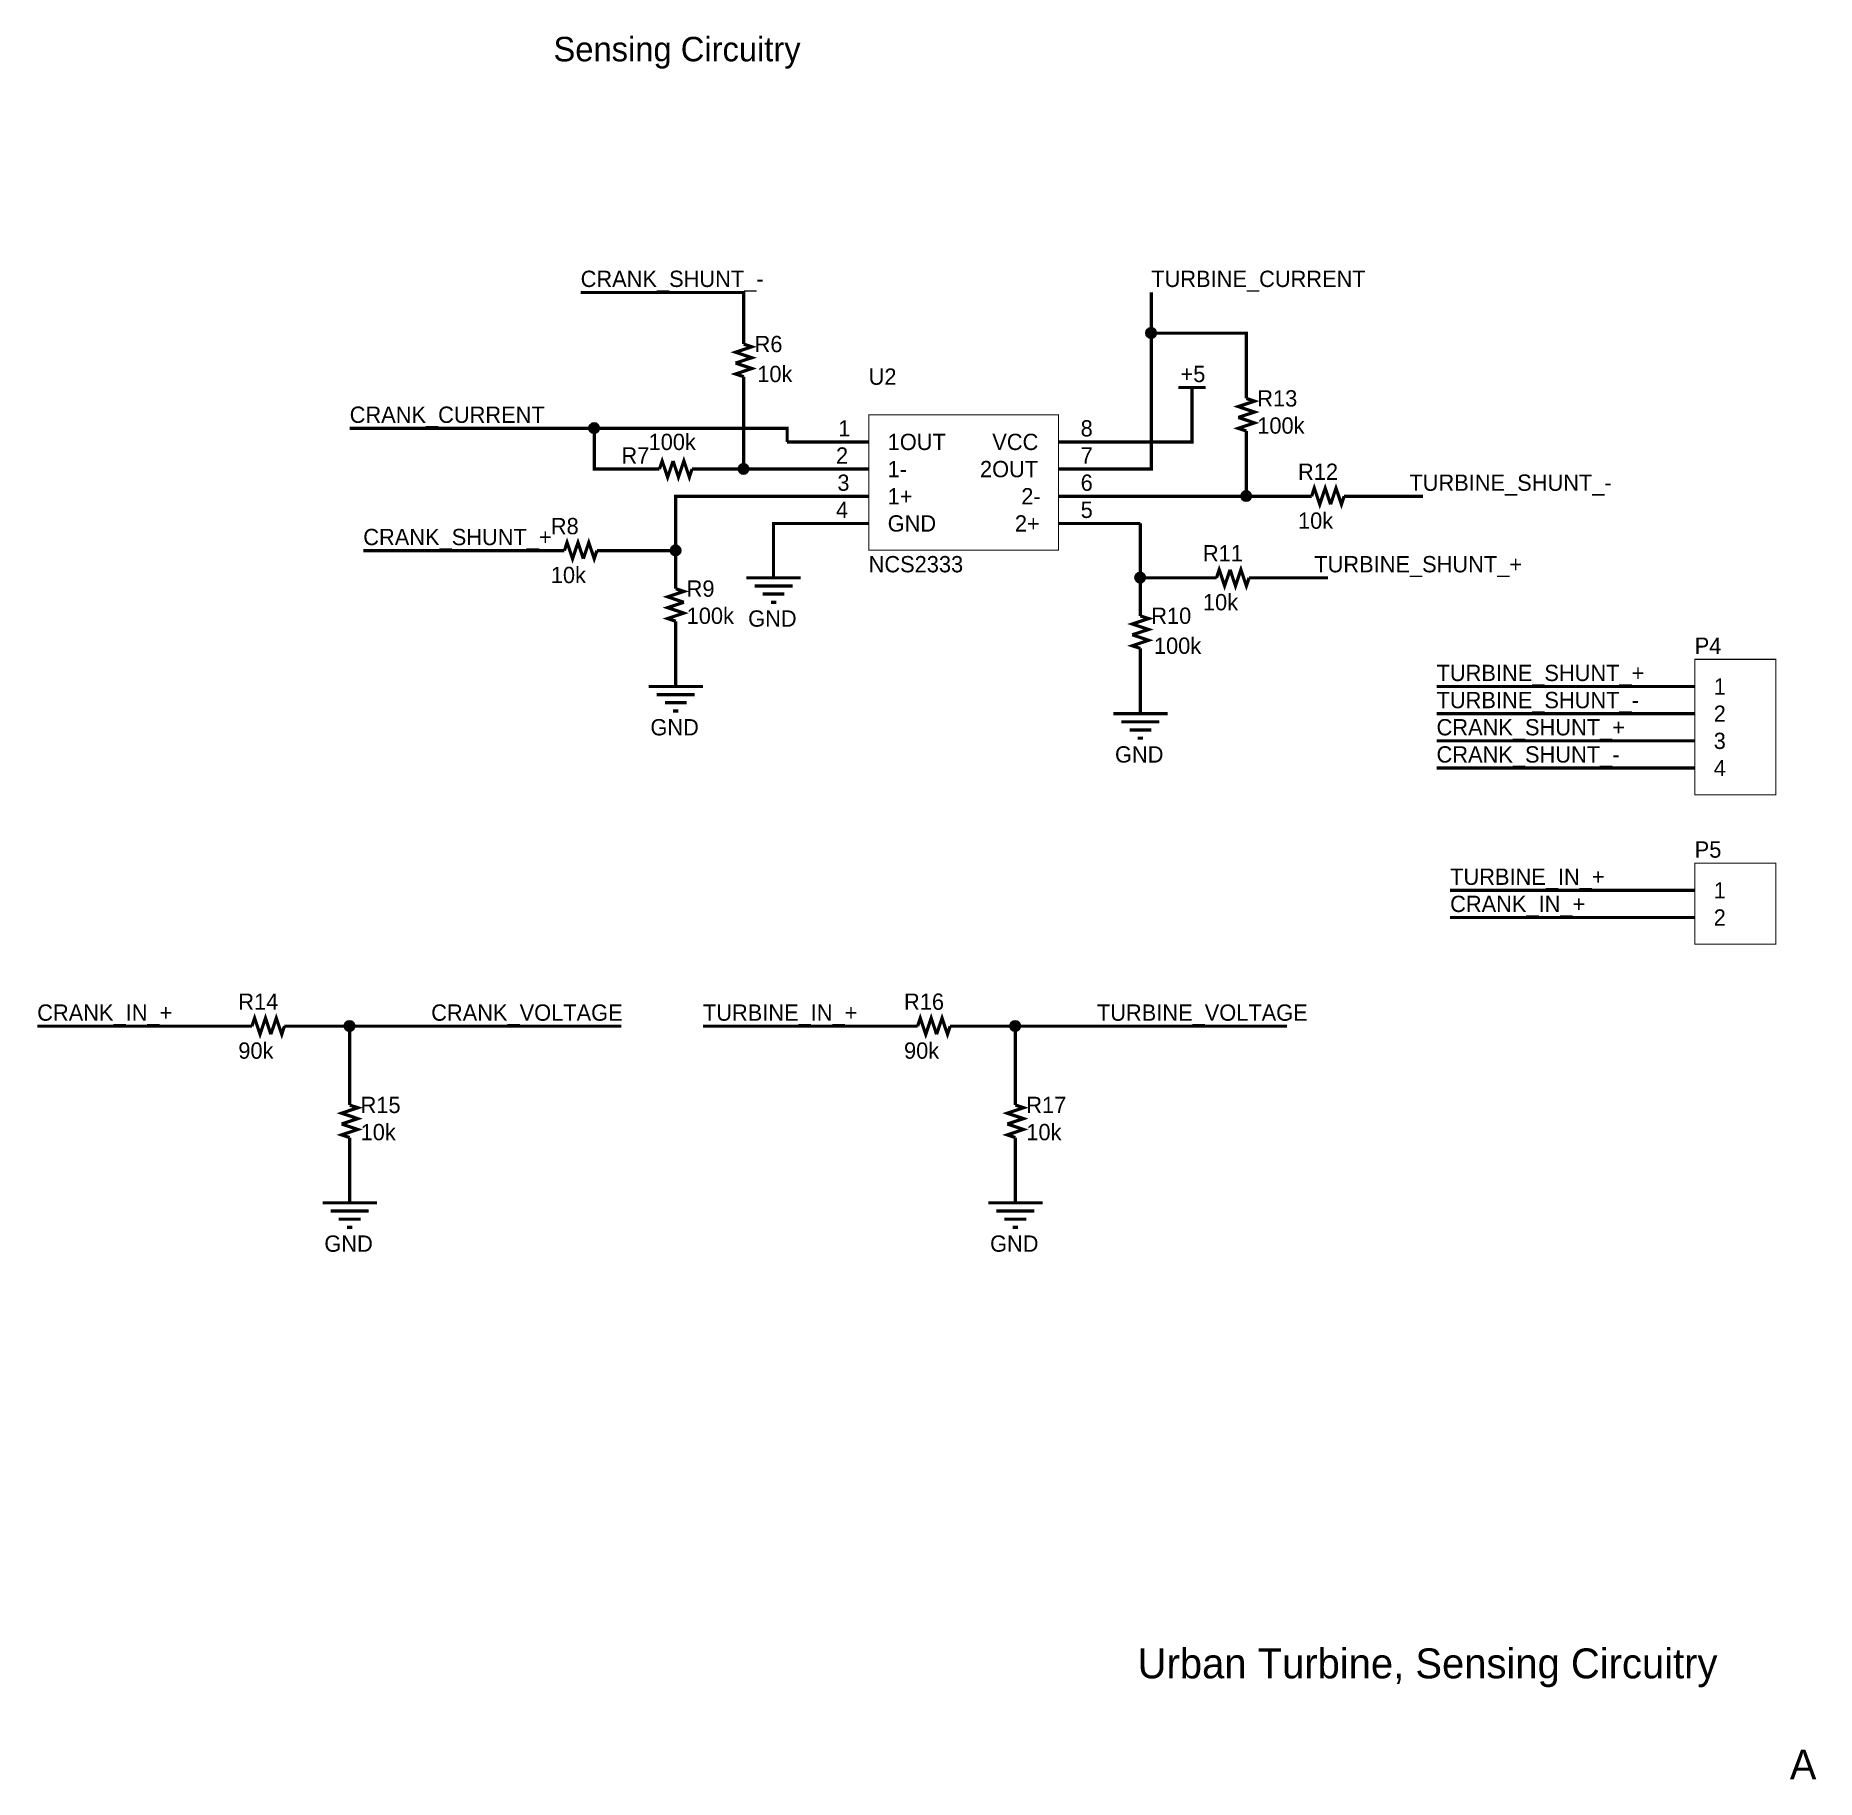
# Model space of a CAD drawing. Header units: millimetres. Extents: x 53 to 220, y 11 to 174.
import ezdxf

# ---------------------------------------------------------------- set-up
doc = ezdxf.new("R2010")
doc.units = ezdxf.units.MM
doc.layers.add('Sheet', color=255, linetype='Continuous')

msp = doc.modelspace()

# ---------------------------------------------------------------- linework, layer by layer
at = {"layer": 'Sheet'}
for points, const_width in [([(104.14, 149.86), (119.38, 149.86), (119.38, 148.59)], 0.3), ([(157.48, 146.05), (157.48, 149.86)], 0.3), ([(119.38, 146.05), (119.38, 148.59)], 0.3), ([(118.62, 143.26), (120.14, 143.76), (118.62, 144.27), (120.14, 144.78), (119.38, 145.03)], 0.3), ([(119.38, 146.05), (119.38, 145.03)], 0.3), ([(156.46, 133.35), (157.48, 133.35), (157.48, 146.05), (166.37, 146.05), (166.37, 143.51)], 0.3), ([(118.62, 143.26), (120.14, 142.75), (118.62, 142.24), (119.38, 141.99)], 0.3), ([(166.37, 140.97), (166.37, 143.51)], 0.3), ([(119.38, 140.97), (119.38, 141.99)], 0.3), ([(119.38, 140.97), (119.38, 138.43)], 0.3), ([(160.02, 140.97), (162.56, 140.97)], 0.3), ([(161.29, 138.43), (161.29, 140.97)], 0.3), ([(165.61, 138.18), (167.13, 138.68), (165.61, 139.19), (167.13, 139.7), (166.37, 139.95)], 0.3), ([(166.37, 140.97), (166.37, 139.95)], 0.3), ([(119.38, 138.43), (119.38, 133.35), (123.44, 133.35)], 0.3), ([(131.07, 138.43), (148.8, 138.43), (148.8, 125.77), (131.07, 125.77), (131.07, 138.43)], 0.0991), ([(156.46, 135.89), (161.29, 135.89), (161.29, 138.43)], 0.3), ([(165.61, 138.18), (167.13, 137.67), (165.61, 137.16), (166.37, 136.91)], 0.3), ([(105.41, 137.16), (82.55, 137.16)], 0.3), ([(123.44, 135.89), (123.44, 137.16), (105.41, 137.16), (105.41, 133.35), (107.95, 133.35)], 0.3), ([(166.37, 135.89), (166.37, 136.91)], 0.3), ([(131.06, 135.89), (123.44, 135.89)], 0.3), ([(148.84, 135.89), (156.46, 135.89)], 0.3), ([(166.37, 135.89), (166.37, 133.35)], 0.3), ([(110.49, 133.35), (107.95, 133.35)], 0.3), ([(110.49, 133.35), (111.51, 133.35)], 0.3), ([(112.78, 134.11), (112.27, 132.59), (111.76, 134.11), (111.51, 133.35)], 0.3), ([(112.78, 134.11), (113.28, 132.59), (113.79, 134.11), (114.3, 132.59), (114.55, 133.35)], 0.3), ([(115.57, 133.35), (114.55, 133.35)], 0.3), ([(115.57, 133.35), (118.11, 133.35)], 0.3), ([(119.38, 133.35), (118.11, 133.35)], 0.3), ([(131.06, 133.35), (123.44, 133.35)], 0.3), ([(148.84, 133.35), (156.46, 133.35)], 0.3), ([(166.37, 133.35), (166.37, 130.81)], 0.3), ([(174.24, 130.05), (173.74, 131.57), (173.23, 130.05), (172.72, 131.57), (172.47, 130.81)], 0.3), ([(174.24, 130.05), (174.75, 131.57), (175.26, 130.05), (175.51, 130.81)], 0.3), ([(109.22, 125.73), (113.03, 125.73), (113.03, 130.81), (123.44, 130.81)], 0.3), ([(131.06, 130.81), (123.44, 130.81)], 0.3), ([(148.84, 130.81), (156.46, 130.81)], 0.3), ([(156.46, 130.81), (166.37, 130.81), (168.91, 130.81)], 0.3), ([(171.45, 130.81), (168.91, 130.81)], 0.3), ([(171.45, 130.81), (172.47, 130.81)], 0.3), ([(176.53, 130.81), (175.51, 130.81)], 0.3), ([(176.53, 130.81), (179.07, 130.81)], 0.3), ([(179.07, 130.81), (182.88, 130.81)], 0.3), ([(122.17, 125.73), (122.17, 128.27), (123.44, 128.27)], 0.3), ([(131.06, 128.27), (123.44, 128.27)], 0.3), ([(148.84, 128.27), (156.46, 128.27)], 0.3), ([(156.46, 128.27), (156.46, 123.19), (160.02, 123.19)], 0.3), ([(104.39, 124.97), (103.89, 126.49), (103.38, 124.97), (102.87, 126.49), (102.62, 125.73)], 0.3), ([(104.39, 124.97), (104.9, 126.49), (105.41, 124.97), (105.66, 125.73)], 0.3), ([(83.82, 125.73), (99.06, 125.73)], 0.3), ([(101.6, 125.73), (99.06, 125.73)], 0.3), ([(101.6, 125.73), (102.62, 125.73)], 0.3), ([(106.68, 125.73), (105.66, 125.73)], 0.3), ([(106.68, 125.73), (109.22, 125.73)], 0.3), ([(113.03, 123.19), (113.03, 125.73)], 0.3), ([(122.17, 125.73), (122.17, 123.19)], 0.3), ([(113.03, 123.19), (113.03, 122.17)], 0.3), ([(119.63, 123.19), (124.71, 123.19)], 0.3), ([(156.46, 120.65), (156.46, 123.19)], 0.3), ([(162.56, 123.19), (160.02, 123.19)], 0.3), ([(162.56, 123.19), (163.58, 123.19)], 0.3), ([(164.85, 123.95), (164.34, 122.43), (163.83, 123.95), (163.58, 123.19)], 0.3), ([(164.85, 123.95), (165.35, 122.43), (165.86, 123.95), (166.37, 122.43), (166.62, 123.19)], 0.3), ([(167.64, 123.19), (166.62, 123.19)], 0.3), ([(167.64, 123.19), (170.18, 123.19)], 0.3), ([(170.18, 123.19), (173.99, 123.19)], 0.3), ([(113.79, 120.9), (112.27, 121.41), (113.79, 121.92), (113.03, 122.17)], 0.3), ([(120.4, 122.43), (123.95, 122.43)], 0.3), ([(121.16, 121.67), (123.19, 121.67)], 0.3), ([(113.79, 120.9), (112.27, 120.4), (113.79, 119.89), (112.27, 119.38), (113.03, 119.13)], 0.3), ([(121.92, 120.9), (122.43, 120.9)], 0.3), ([(156.46, 120.65), (156.46, 119.63)], 0.3), ([(113.03, 118.11), (113.03, 119.13)], 0.3), ([(113.03, 118.11), (113.03, 115.57)], 0.3), ([(155.7, 117.86), (157.23, 118.36), (155.7, 118.87), (157.23, 119.38), (156.46, 119.63)], 0.3), ([(155.7, 117.86), (157.23, 117.35), (155.7, 116.84), (156.46, 116.59)], 0.3), ([(156.46, 115.57), (156.46, 116.59)], 0.3), ([(113.03, 115.57), (113.03, 113.03)], 0.3), ([(156.46, 115.57), (156.46, 113.03)], 0.3), ([(208.28, 115.57), (215.86, 115.57), (215.86, 102.91), (208.28, 102.91), (208.28, 115.57)], 0.0991), ([(110.49, 113.03), (115.57, 113.03)], 0.3), ([(111.25, 112.27), (114.81, 112.27)], 0.3), ([(112.01, 111.51), (114.05, 111.51)], 0.3), ([(156.46, 113.03), (156.46, 110.49)], 0.3), ([(203.2, 113.03), (184.15, 113.03)], 0.3), ([(208.28, 113.03), (203.2, 113.03)], 0.3), ([(112.78, 110.74), (113.28, 110.74)], 0.3), ([(153.92, 110.49), (159, 110.49)], 0.3), ([(154.69, 109.73), (158.24, 109.73)], 0.3), ([(203.2, 110.49), (184.15, 110.49)], 0.3), ([(208.28, 110.49), (203.2, 110.49)], 0.3), ([(155.45, 108.97), (157.48, 108.97)], 0.3), ([(156.21, 108.2), (156.72, 108.2)], 0.3), ([(203.2, 107.95), (184.15, 107.95)], 0.3), ([(208.28, 107.95), (203.2, 107.95)], 0.3), ([(203.2, 105.41), (184.15, 105.41)], 0.3), ([(208.28, 105.41), (203.2, 105.41)], 0.3), ([(208.28, 96.52), (215.86, 96.52), (215.86, 88.94), (208.28, 88.94), (208.28, 96.52)], 0.0991), ([(203.2, 93.98), (185.42, 93.98)], 0.3), ([(208.28, 93.98), (203.2, 93.98)], 0.3), ([(203.2, 91.44), (185.42, 91.44)], 0.3), ([(208.28, 91.44), (203.2, 91.44)], 0.3), ([(75.18, 80.52), (74.68, 82.04), (74.17, 80.52), (73.66, 82.04), (73.41, 81.28)], 0.3), ([(75.18, 80.52), (75.69, 82.04), (76.2, 80.52), (76.45, 81.28)], 0.3), ([(137.41, 80.52), (136.91, 82.04), (136.4, 80.52), (135.89, 82.04), (135.64, 81.28)], 0.3), ([(137.41, 80.52), (137.92, 82.04), (138.43, 80.52), (138.68, 81.28)], 0.3), ([(69.85, 81.28), (53.34, 81.28)], 0.3), ([(72.39, 81.28), (69.85, 81.28)], 0.3), ([(72.39, 81.28), (73.41, 81.28)], 0.3), ([(77.47, 81.28), (76.45, 81.28)], 0.3), ([(77.47, 81.28), (80.01, 81.28)], 0.3), ([(80.01, 81.28), (82.55, 81.28)], 0.3), ([(82.55, 77.47), (82.55, 81.28), (107.95, 81.28)], 0.3), ([(132.08, 81.28), (115.57, 81.28)], 0.3), ([(134.62, 81.28), (132.08, 81.28)], 0.3), ([(134.62, 81.28), (135.64, 81.28)], 0.3), ([(139.7, 81.28), (138.68, 81.28)], 0.3), ([(139.7, 81.28), (142.24, 81.28)], 0.3), ([(142.24, 81.28), (144.78, 81.28)], 0.3), ([(144.78, 77.47), (144.78, 81.28), (170.18, 81.28)], 0.3), ([(82.55, 74.93), (82.55, 77.47)], 0.3), ([(144.78, 74.93), (144.78, 77.47)], 0.3), ([(82.55, 74.93), (82.55, 73.91)], 0.3), ([(144.78, 74.93), (144.78, 73.91)], 0.3), ([(81.79, 72.14), (83.31, 72.64), (81.79, 73.15), (83.31, 73.66), (82.55, 73.91)], 0.3), ([(144.02, 72.14), (145.54, 72.64), (144.02, 73.15), (145.54, 73.66), (144.78, 73.91)], 0.3), ([(81.79, 72.14), (83.31, 71.63), (81.79, 71.12), (82.55, 70.87)], 0.3), ([(144.02, 72.14), (145.54, 71.63), (144.02, 71.12), (144.78, 70.87)], 0.3), ([(82.55, 69.85), (82.55, 70.87)], 0.3), ([(82.55, 69.85), (82.55, 67.31)], 0.3), ([(144.78, 69.85), (144.78, 70.87)], 0.3), ([(144.78, 69.85), (144.78, 67.31)], 0.3), ([(82.55, 67.31), (82.55, 64.77)], 0.3), ([(144.78, 67.31), (144.78, 64.77)], 0.3), ([(80.01, 64.77), (85.09, 64.77)], 0.3), ([(80.77, 64.01), (84.33, 64.01)], 0.3), ([(81.53, 63.25), (83.57, 63.25)], 0.3), ([(142.24, 64.77), (147.32, 64.77)], 0.3), ([(143, 64.01), (146.56, 64.01)], 0.3), ([(143.76, 63.25), (145.8, 63.25)], 0.3), ([(82.3, 62.48), (82.8, 62.48)], 0.3), ([(144.53, 62.48), (145.03, 62.48)], 0.3)]:
    msp.add_lwpolyline(points, dxfattribs=dict(at, const_width=const_width))
at = {"layer": 'Sheet', "const_width": 0.508}
for points in [[(157.23, 146.05, 1), (157.73, 146.05, 1)], [(105.16, 137.16, 1), (105.66, 137.16, 1)], [(119.13, 133.35, 1), (119.63, 133.35, 1)], [(166.12, 130.81, 1), (166.62, 130.81, 1)], [(112.78, 125.73, 1), (113.28, 125.73, 1)], [(156.21, 123.19, 1), (156.72, 123.19, 1)], [(82.3, 81.28, 1), (82.8, 81.28, 1)], [(144.53, 81.28, 1), (145.03, 81.28, 1)]]:
    msp.add_lwpolyline(points, format="xyb", close=True, dxfattribs=at)
at = {"layer": 'Sheet'}
for centre, major_axis, ratio in [((157.46, 146.07), (0, 0.487), 0.997165), ((157.46, 146.07), (0, 0.487), 0.997165), ((157.46, 146.07), (0, 0.487), 0.997165), ((157.46, 146.07), (0, 0.487), 0.997165), ((105.39, 137.18), (0.487, 0), 0.9974), ((105.39, 137.18), (0.487, 0), 0.9974), ((105.39, 137.18), (0.487, 0), 0.9974), ((105.39, 137.18), (0.487, 0), 0.9974), ((119.36, 133.37), (0, 0.487), 0.99988), ((119.36, 133.37), (0, 0.487), 0.99988), ((119.36, 133.37), (0, 0.487), 0.99988), ((119.36, 133.37), (0, 0.487), 0.99988), ((166.35, 130.83), (0.487, 0), 0.9974), ((166.35, 130.83), (0.487, 0), 0.9974), ((166.35, 130.83), (0.487, 0), 0.9974), ((166.35, 130.83), (0.487, 0), 0.9974), ((113.01, 125.75), (0, 0.487), 0.99988), ((113.01, 125.75), (0, 0.487), 0.99988), ((113.01, 125.75), (0, 0.487), 0.99988), ((113.01, 125.75), (0, 0.487), 0.99988), ((113.01, 125.75), (0, 0.487), 0.99988), ((156.44, 123.21), (0, 0.487), 0.999891), ((156.44, 123.21), (0, 0.487), 0.999891), ((156.44, 123.21), (0, 0.487), 0.999891), ((156.44, 123.21), (0, 0.487), 0.999891), ((156.44, 123.21), (0, 0.487), 0.999891), ((82.53, 81.3), (0, 0.487), 0.999896), ((82.53, 81.3), (0, 0.487), 0.999896), ((82.53, 81.3), (0, 0.487), 0.999896), ((82.53, 81.3), (0, 0.487), 0.999896), ((144.76, 81.3), (0, 0.487), 0.999885), ((144.76, 81.3), (0, 0.487), 0.999885), ((144.76, 81.3), (0, 0.487), 0.999885), ((144.76, 81.3), (0, 0.487), 0.999885)]:
    msp.add_ellipse(centre, major_axis=major_axis, ratio=ratio, dxfattribs=at)

# ---------------------------------------------------------------- texts
for s, height, p in [('Sensing Circuitry', 2.286, (101.6, 171.46)), ('CRANK_SHUNT_-', 1.524, (104.14, 150.37)), ('TURBINE_CURRENT', 1.524, (157.48, 150.37)), ('R6', 1.524, (120.4, 144.28)), ('10k', 1.524, (120.65, 141.48)), ('U2', 1.524, (131.06, 141.23)), ('+5', 1.524, (160.21, 141.48)), ('R13', 1.524, (167.39, 139.2)), ('CRANK_CURRENT', 1.524, (82.55, 137.67)), ('100k', 1.524, (167.39, 136.66)), ('100k', 1.524, (110.49, 135.13)), ('1', 1.52, (128.23, 136.4)), ('1OUT', 1.524, (132.84, 135.13)), ('VCC', 1.524, (142.62, 135.13)), ('8', 1.52, (150.88, 136.4)), ('R7', 1.524, (107.95, 133.86)), ('2', 1.52, (128.01, 133.86)), ('7', 1.52, (150.88, 133.86)), ('1-', 1.524, (132.84, 132.59)), ('2OUT', 1.524, (141.47, 132.59)), ('R12', 1.524, (171.2, 132.34)), ('3', 1.52, (128.14, 131.32)), ('1+', 1.524, (132.84, 130.05)), ('2-', 1.524, (145.33, 130.05)), ('6', 1.52, (150.88, 131.32)), ('TURBINE_SHUNT_-', 1.524, (181.61, 131.32)), ('4', 1.52, (128.01, 128.78)), ('5', 1.52, (150.88, 128.78)), ('R8', 1.524, (101.35, 127.26)), ('GND', 1.524, (132.84, 127.51)), ('2+', 1.524, (144.73, 127.51)), ('10k', 1.524, (171.2, 127.77)), ('CRANK_SHUNT_+', 1.524, (83.82, 126.24)), ('NCS2333', 1.524, (131.06, 123.7)), ('R11', 1.524, (162.31, 124.72)), ('TURBINE_SHUNT_+', 1.524, (172.72, 123.7)), ('10k', 1.524, (101.35, 122.69)), ('R9', 1.524, (114.05, 121.42)), ('10k', 1.524, (162.31, 120.15)), ('100k', 1.524, (114.05, 118.88)), ('GND', 1.524, (119.8, 118.62)), ('R10', 1.524, (157.48, 118.88)), ('100k', 1.524, (157.73, 116.08)), ('P4', 1.524, (208.28, 116.08)), ('TURBINE_SHUNT_+', 1.524, (184.15, 113.54)), ('1', 1.52, (210.06, 112.27)), ('TURBINE_SHUNT_-', 1.524, (184.15, 111)), ('GND', 1.524, (110.66, 108.46)), ('CRANK_SHUNT_+', 1.524, (184.15, 108.46)), ('2', 1.52, (210.06, 109.73)), ('3', 1.52, (210.06, 107.19)), ('GND', 1.524, (154.09, 105.92)), ('CRANK_SHUNT_-', 1.524, (184.15, 105.92)), ('4', 1.52, (210.06, 104.65)), ('P5', 1.524, (208.28, 97.03)), ('TURBINE_IN_+', 1.524, (185.42, 94.49)), ('CRANK_IN_+', 1.524, (185.42, 91.95)), ('1', 1.52, (210.06, 93.22)), ('2', 1.52, (210.06, 90.68)), ('CRANK_IN_+', 1.524, (53.34, 81.79)), ('R14', 1.524, (72.14, 82.81)), ('CRANK_VOLTAGE', 1.524, (90.17, 81.79)), ('TURBINE_IN_+', 1.524, (115.57, 81.79)), ('R16', 1.524, (134.37, 82.81)), ('TURBINE_VOLTAGE', 1.524, (152.4, 81.79)), ('90k', 1.524, (72.14, 78.24)), ('90k', 1.524, (134.37, 78.24)), ('R15', 1.524, (83.57, 73.16)), ('R17', 1.524, (145.8, 73.16)), ('10k', 1.524, (83.57, 70.62)), ('10k', 1.524, (145.8, 70.62)), ('GND', 1.524, (80.18, 60.2)), ('GND', 1.524, (142.41, 60.2)), ('Urban Turbine, Sensing Circuitry', 2.794, (156.21, 20.33)), ('A', 2.79, (217.17, 10.88))]:
    msp.add_text(s, height=height, dxfattribs=at).set_placement(p)

doc.saveas('drawing.dxf')
